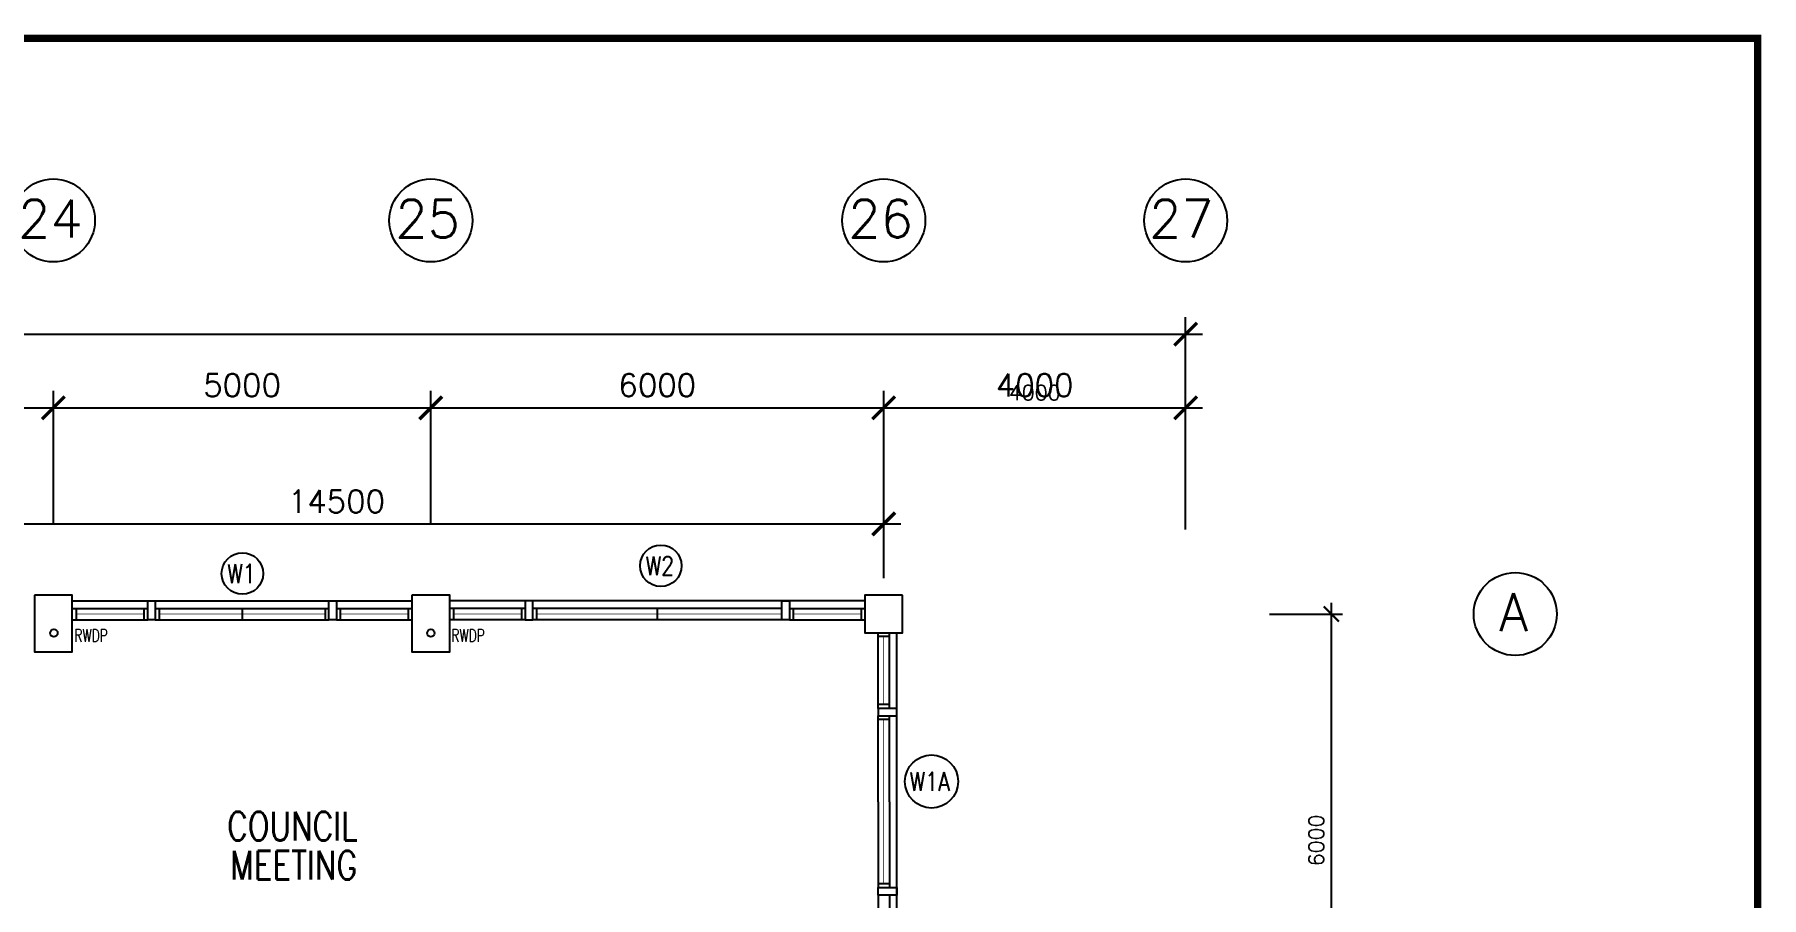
# Model space of a CAD drawing. Extents: x 2266480 to 2632177, y -858634 to -757244.
# Drawn here: x 2385269 to 2408147, y -768681 to -757244 of the extents above; entities that cross this region are included whole.
import ezdxf

# ---------------------------------------------------------------- set-up
doc = ezdxf.new("R2010")
doc.units = 0
doc.header["$LTSCALE"] = 10
doc.header["$MEASUREMENT"] = 0
doc.layers.get('0').update_dxf_attribs({"linetype": 'CONTINUOUS'})
doc.layers.get('DEFPOINTS').update_dxf_attribs({"linetype": 'CONTINUOUS'})
for name, color, linetype in [('COL', 3, 'CONTINUOUS'), ('DIM', 7, 'CONTINUOUS'), ('GRID-T', 7, 'CONTINUOUS'), ('PL', 5, 'CONTINUOUS'), ('RWDP', 145, 'CONTINUOUS'), ('T50', 4, 'CONTINUOUS'), ('WALL', 2, 'CONTINUOUS'), ('WIN', 5, 'CONTINUOUS'), ('WIN-T', 7, 'CONTINUOUS')]:
    doc.layers.add(name, color=color, linetype=linetype)
doc.styles.add('DIMTEXT', font='romans.shx', dxfattribs={"width": 0.8, "height": 400})
doc.styles.add('ROMANS', font='romans')
doc.styles.get("Standard").update_dxf_attribs({"font": 'ROMANS.SHX'})
doc.dimstyles.new('STANDARD$0', dxfattribs={"dimscale": 0, "dimtxt": 8, "dimasz": 6, "dimexe": 1, "dimexo": 1, "dimgap": 3, "dimtad": 1, "dimdec": 0, "dimlfac": -1, "dimrnd": 1, "dimzin": 0, "dimdsep": 46, "dimtxsty": 'Standard', "dimcen": 0, "dimclrd": 5, "dimclre": 250, "dimadec": 0, "dimazin": 0, "dimtfac": 1, "dimtdec": 4, "dimtofl": 0, "dimtmove": 0, "dimatfit": 3, "dimfxl": 1, "dimtolj": 1, "dimtzin": 0, "dimarcsym": 0})

# ---------------------------------------------------------------- blocks, each defined once
blk = doc.blocks.new('_ARCHTICK')
at = {"color": 0, "linetype": 'ByBlock', "const_width": 0.15}
blk.add_lwpolyline([(-0.5, -0.5), (0.5, 0.5)], dxfattribs=at)
blk = doc.blocks.new('*D77')
at = {"layer": 'DEFPOINTS', "color": 0, "transparency": 16777216}
for p in [(2400519, -762192), (2396519, -763953), (2400519, -763953)]:
    blk.add_point(p, dxfattribs=at)
at = {"layer": 'DIM', "color": 7, "lineweight": -2, "transparency": 16777216}
for p, q in [((2396519, -763803), (2396519, -762042)), ((2400519, -763803), (2400519, -762042)), ((2396369, -762192), (2400669, -762192))]:
    blk.add_line(p, q, dxfattribs=at)
at = {"layer": 'DIM', "color": 7, "lineweight": -2, "transparency": 16777216, "xscale": 200, "yscale": 200, "zscale": 200, "rotation": 180}
blk.add_blockref('_ARCHTICK', (2396519, -762192), dxfattribs=at)
at = {"layer": 'DIM', "color": 7, "lineweight": -2, "transparency": 16777216, "xscale": 200, "yscale": 200, "zscale": 200}
blk.add_blockref('_ARCHTICK', (2400519, -762192), dxfattribs=at)
at = {"layer": 'DIM', "color": 7, "transparency": 16777216, "insert": (2398519, -761992), "char_height": 200, "attachment_point": 5, "style": 'ROMANS'}
blk.add_mtext('\\A1;4000', dxfattribs=at)
blk = doc.blocks.new('*D303')
at = {"layer": 'DEFPOINTS', "color": 0, "transparency": 16777216}
for p in [(2401481, -764924), (2402449, -764924), (2401481, -770924)]:
    blk.add_point(p, dxfattribs=at)
at = {"layer": 'DIM', "color": 7, "lineweight": -2, "transparency": 16777216}
for p, q in [((2402449, -771074), (2402449, -764774)), ((2401631, -764924), (2402599, -764924)), ((2401631, -770924), (2402599, -770924))]:
    blk.add_line(p, q, dxfattribs=at)
at = {"layer": 'DIM', "color": 7, "lineweight": -2, "transparency": 16777216, "xscale": 200, "yscale": 200, "zscale": 200}
for p, rotation in [((2402449, -764924), 90), ((2402449, -770924), 270)]:
    blk.add_blockref('_ARCHTICK', p, dxfattribs=dict(at, rotation=rotation))
at = {"layer": 'DIM', "color": 7, "transparency": 16777216, "insert": (2402249, -767924), "char_height": 200, "attachment_point": 5, "rotation": 90, "style": 'ROMANS'}
blk.add_mtext('\\A1;6000', dxfattribs=at)
blk = doc.blocks.new('*D446')
at = {"layer": 'DEFPOINTS', "color": 0, "transparency": 16777216}
for p in [(2385519, -762192), (2380519, -763953), (2385519, -763953)]:
    blk.add_point(p, dxfattribs=at)
at = {"layer": 'DIM', "color": 7, "lineweight": -2, "transparency": 16777216}
for p, q in [((2380519, -763728), (2380519, -761967)), ((2385519, -763728), (2385519, -761967)), ((2380294, -762192), (2385744, -762192))]:
    blk.add_line(p, q, dxfattribs=at)
at = {"layer": 'DIM', "color": 7, "lineweight": -2, "transparency": 16777216, "xscale": 300, "yscale": 300, "zscale": 300, "rotation": 180}
blk.add_blockref('_ARCHTICK', (2380519, -762192), dxfattribs=at)
at = {"layer": 'DIM', "color": 7, "lineweight": -2, "transparency": 16777216, "xscale": 300, "yscale": 300, "zscale": 300}
blk.add_blockref('_ARCHTICK', (2385519, -762192), dxfattribs=at)
at = {"layer": 'DIM', "color": 7, "transparency": 16777216, "insert": (2383019, -761892), "char_height": 300, "attachment_point": 5, "style": 'ROMANS'}
blk.add_mtext('\\A1;5000', dxfattribs=at)
blk = doc.blocks.new('*D447')
at = {"layer": 'DEFPOINTS', "color": 0, "transparency": 16777216}
for p in [(2390519, -762192), (2385519, -763953), (2390519, -763953)]:
    blk.add_point(p, dxfattribs=at)
at = {"layer": 'DIM', "color": 7, "lineweight": -2, "transparency": 16777216}
for p, q in [((2385519, -763728), (2385519, -761967)), ((2390519, -763728), (2390519, -761967)), ((2385294, -762192), (2390744, -762192))]:
    blk.add_line(p, q, dxfattribs=at)
at = {"layer": 'DIM', "color": 7, "lineweight": -2, "transparency": 16777216, "xscale": 300, "yscale": 300, "zscale": 300, "rotation": 180}
blk.add_blockref('_ARCHTICK', (2385519, -762192), dxfattribs=at)
at = {"layer": 'DIM', "color": 7, "lineweight": -2, "transparency": 16777216, "xscale": 300, "yscale": 300, "zscale": 300}
blk.add_blockref('_ARCHTICK', (2390519, -762192), dxfattribs=at)
at = {"layer": 'DIM', "color": 7, "transparency": 16777216, "insert": (2388019, -761892), "char_height": 300, "attachment_point": 5, "style": 'ROMANS'}
blk.add_mtext('\\A1;5000', dxfattribs=at)
blk = doc.blocks.new('*D448')
at = {"layer": 'DEFPOINTS', "color": 0, "transparency": 16777216}
for p in [(2396519, -762192), (2390519, -763953), (2396519, -763953)]:
    blk.add_point(p, dxfattribs=at)
at = {"layer": 'DIM', "color": 7, "lineweight": -2, "transparency": 16777216}
for p, q in [((2390519, -763728), (2390519, -761967)), ((2396519, -763728), (2396519, -761967)), ((2390294, -762192), (2396744, -762192))]:
    blk.add_line(p, q, dxfattribs=at)
at = {"layer": 'DIM', "color": 7, "lineweight": -2, "transparency": 16777216, "xscale": 300, "yscale": 300, "zscale": 300, "rotation": 180}
blk.add_blockref('_ARCHTICK', (2390519, -762192), dxfattribs=at)
at = {"layer": 'DIM', "color": 7, "lineweight": -2, "transparency": 16777216, "xscale": 300, "yscale": 300, "zscale": 300}
blk.add_blockref('_ARCHTICK', (2396519, -762192), dxfattribs=at)
at = {"layer": 'DIM', "color": 7, "transparency": 16777216, "insert": (2393519, -761892), "char_height": 300, "attachment_point": 5, "style": 'ROMANS'}
blk.add_mtext('\\A1;6000', dxfattribs=at)
blk = doc.blocks.new('*D449')
at = {"layer": 'DEFPOINTS', "color": 0, "transparency": 16777216}
for p in [(2400519, -762192), (2396519, -763953), (2400519, -763953)]:
    blk.add_point(p, dxfattribs=at)
at = {"layer": 'DIM', "color": 7, "lineweight": -2, "transparency": 16777216}
for p, q in [((2396519, -763728), (2396519, -761967)), ((2400519, -763728), (2400519, -761967)), ((2396294, -762192), (2400744, -762192))]:
    blk.add_line(p, q, dxfattribs=at)
at = {"layer": 'DIM', "color": 7, "lineweight": -2, "transparency": 16777216, "xscale": 300, "yscale": 300, "zscale": 300, "rotation": 180}
blk.add_blockref('_ARCHTICK', (2396519, -762192), dxfattribs=at)
at = {"layer": 'DIM', "color": 7, "lineweight": -2, "transparency": 16777216, "xscale": 300, "yscale": 300, "zscale": 300}
blk.add_blockref('_ARCHTICK', (2400519, -762192), dxfattribs=at)
at = {"layer": 'DIM', "color": 7, "transparency": 16777216, "insert": (2398519, -761892), "char_height": 300, "attachment_point": 5, "style": 'ROMANS'}
blk.add_mtext('\\A1;4000', dxfattribs=at)
blk = doc.blocks.new('*D450')
at = {"layer": 'DEFPOINTS', "color": 0, "transparency": 16777216}
for p in [(2400519, -761215), (2325519, -763953), (2400519, -763953)]:
    blk.add_point(p, dxfattribs=at)
at = {"layer": 'DIM', "color": 7, "lineweight": -2, "transparency": 16777216}
for p, q in [((2325519, -763728), (2325519, -760990)), ((2400519, -763728), (2400519, -760990)), ((2325294, -761215), (2400744, -761215))]:
    blk.add_line(p, q, dxfattribs=at)
at = {"layer": 'DIM', "color": 7, "lineweight": -2, "transparency": 16777216, "xscale": 300, "yscale": 300, "zscale": 300, "rotation": 180}
blk.add_blockref('_ARCHTICK', (2325519, -761215), dxfattribs=at)
at = {"layer": 'DIM', "color": 7, "lineweight": -2, "transparency": 16777216, "xscale": 300, "yscale": 300, "zscale": 300}
blk.add_blockref('_ARCHTICK', (2400519, -761215), dxfattribs=at)
at = {"layer": 'DIM', "color": 7, "transparency": 16777216, "insert": (2363019, -760915), "char_height": 300, "attachment_point": 5, "style": 'ROMANS'}
blk.add_mtext('\\A1;75000', dxfattribs=at)
blk = doc.blocks.new('*D481')
at = {"layer": 'DEFPOINTS', "color": 0, "transparency": 16777216}
for p in [(2396519, -763731), (2382019, -764187), (2396519, -764674)]:
    blk.add_point(p, dxfattribs=at)
at = {"layer": 'DIM', "color": 7, "lineweight": -2, "transparency": 16777216}
for p, q in [((2382019, -763962), (2382019, -763506)), ((2396519, -764449), (2396519, -763506)), ((2381794, -763731), (2396744, -763731))]:
    blk.add_line(p, q, dxfattribs=at)
at = {"layer": 'DIM', "color": 7, "lineweight": -2, "transparency": 16777216, "xscale": 300, "yscale": 300, "zscale": 300, "rotation": 180}
blk.add_blockref('_ARCHTICK', (2382019, -763731), dxfattribs=at)
at = {"layer": 'DIM', "color": 7, "lineweight": -2, "transparency": 16777216, "xscale": 300, "yscale": 300, "zscale": 300}
blk.add_blockref('_ARCHTICK', (2396519, -763731), dxfattribs=at)
at = {"layer": 'DIM', "color": 7, "transparency": 16777216, "insert": (2389269, -763431), "char_height": 300, "attachment_point": 5, "style": 'ROMANS'}
blk.add_mtext('\\A1;14500', dxfattribs=at)

msp = doc.modelspace()

# ---------------------------------------------------------------- linework, layer by layer
at = {"color": 0}
for p, q in [((2385769.4, -764749.1), (2390269.4, -764749.1)), ((2396269.4, -764749.1), (2390769.4, -764749.1)), ((2396694.4, -769574.1), (2396694.4, -765174.1))]:
    msp.add_line(p, q, dxfattribs=at)
at = {"layer": 'COL', "color": 0}
for points in [[(2385269.4, -764674.1), (2385269.4, -765424.1), (2385769.4, -765424.1), (2385769.4, -764674.1)], [(2390269.4, -764674.1), (2390269.4, -765424.1), (2390769.4, -765424.1), (2390769.4, -764674.1)], [(2396769.4, -764674.1), (2396269.4, -764674.1), (2396269.4, -765174.1), (2396769.4, -765174.1)]]:
    msp.add_lwpolyline(points, close=True, dxfattribs=at)
at = {"layer": 'GRID-T', "color": 0}
for centre in [(2385519.4, -759708.3), (2390519.4, -759708.3), (2396519.4, -759708.3), (2400519.4, -759708.3), (2404886, -764924.1)]:
    msp.add_circle(centre, 550, dxfattribs=at)
at = {"layer": 'PL', "color": 0, "ltscale": 2, "const_width": 100}
msp.add_lwpolyline([(2337081.9, -847288.2), (2408097.1, -847288.2), (2408097.1, -757293.9), (2337081.9, -757293.9)], close=True, dxfattribs=at)
at = {"layer": 'RWDP', "color": 0}
for centre in [(2385525.4, -765176.8), (2390519.4, -765176.8)]:
    msp.add_circle(centre, 50, dxfattribs=at)
at = {"layer": 'WALL', "color": 0}
for points in [[(2386869.4, -764749.1), (2386869.4, -764999.1), (2386769.4, -764999.1), (2386769.4, -764749.1)], [(2389269.4, -764749.1), (2389269.4, -764999.1), (2389169.4, -764999.1), (2389169.4, -764749.1)], [(2391769.4, -764749.1), (2391769.4, -764999.1), (2391869.4, -764999.1), (2391869.4, -764749.1)], [(2395269.4, -764749.1), (2395269.4, -764999.1), (2395169.4, -764999.1), (2395169.4, -764749.1)], [(2396694.4, -766174.1), (2396444.4, -766174.1), (2396444.4, -766274.1), (2396694.4, -766274.1)], [(2396694.4, -768649.1), (2396444.4, -768649.1), (2396444.4, -768549.1), (2396694.4, -768549.1)]]:
    msp.add_lwpolyline(points, close=True, dxfattribs=at)
at = {"layer": 'WIN', "color": 0}
for p, q in [((2385769.4, -764849.1), (2386769.4, -764849.1)), ((2385769.4, -764999.1), (2386769.4, -764999.1)), ((2385819.4, -764849.1), (2385819.4, -764999.1)), ((2386719.4, -764849.1), (2386719.4, -764999.1)), ((2386869.4, -764849.1), (2389169.4, -764849.1)), ((2386869.4, -764999.1), (2389169.4, -764999.1)), ((2386919.4, -764849.1), (2386919.4, -764999.1)), ((2388019.4, -764849.1), (2388019.4, -764999.1)), ((2389119.4, -764849.1), (2389119.4, -764999.1)), ((2389269.4, -764849.1), (2390269.4, -764849.1)), ((2389269.4, -764999.1), (2390269.4, -764999.1)), ((2389319.4, -764849.1), (2389319.4, -764999.1)), ((2390219.4, -764849.1), (2390219.4, -764999.1)), ((2391769.4, -764849.1), (2390769.4, -764849.1)), ((2391769.4, -764999.1), (2390769.4, -764999.1)), ((2390819.4, -764849.1), (2390819.4, -764999.1)), ((2391719.4, -764849.1), (2391719.4, -764999.1)), ((2395169.4, -764849.1), (2391869.4, -764849.1)), ((2395169.4, -764999.1), (2391869.4, -764999.1)), ((2391919.4, -764849.1), (2391919.4, -764999.1)), ((2393519.4, -764849.1), (2393519.4, -764999.1)), ((2395269.4, -764849.1), (2396269.4, -764849.1)), ((2395269.4, -764999.1), (2396269.4, -764999.1)), ((2395319.4, -764849.1), (2395319.4, -764999.1)), ((2396219.4, -764849.1), (2396219.4, -764999.1)), ((2396219.4, -764849.1), (2396219.4, -764999.1)), ((2396444.4, -766174.1), (2396444.4, -765174.1)), ((2396594.4, -765224.1), (2396444.4, -765224.1)), ((2396594.4, -766174.1), (2396594.4, -765174.1)), ((2396594.4, -766124.1), (2396444.4, -766124.1)), ((2396444.4, -767411.6), (2396444.4, -766274.1)), ((2396594.4, -766324.1), (2396444.4, -766324.1)), ((2396594.4, -767411.6), (2396594.4, -766274.1)), ((2396444.4, -767411.6), (2396444.4, -768549.1)), ((2396594.4, -767411.6), (2396594.4, -768549.1)), ((2396594.4, -768499.1), (2396444.4, -768499.1)), ((2396444.4, -768649.1), (2396444.4, -769574.1)), ((2396594.4, -768649.1), (2396594.4, -769574.1))]:
    msp.add_line(p, q, dxfattribs=at)
at = {"layer": 'WIN', "color": 0, "const_width": 10, "flags": 128}
for points in [[(2386719.4, -764924.1), (2385819.4, -764924.1)], [(2386919.4, -764924.1), (2389119.4, -764924.1)], [(2389319.4, -764924.1), (2390219.4, -764924.1)], [(2391719.4, -764924.1), (2390819.4, -764924.1)], [(2395169.4, -764924.1), (2391919.4, -764924.1)], [(2395319.4, -764924.1), (2396219.4, -764924.1)], [(2396519.4, -766124.1), (2396519.4, -765224.1)], [(2396519.4, -767411.6), (2396519.4, -766324.1)], [(2396519.4, -767411.6), (2396519.4, -768499.1)]]:
    msp.add_lwpolyline(points, dxfattribs=at)
at = {"layer": 'WIN-T', "color": 0}
for centre, radius in [((2388023.1, -764387.5), 275), ((2393566.3, -764284.6), 275), ((2397152.6, -767143.7), 352.1)]:
    msp.add_circle(centre, radius, dxfattribs=at)

# ---------------------------------------------------------------- texts
at = {"layer": 'GRID-T', "color": 0, "style": 'ROMANS'}
for s, p in [('24', (2385051.2, -759934.1)), ('25', (2390047.5, -759934.1)), ('26', (2396048.4, -759934.1)), ('27', (2400034.9, -759934.1)), ('A', (2404670.8, -765149.9))]:
    msp.add_text(s, height=500, dxfattribs=at).set_placement(p)
at = {"layer": 'RWDP', "color": 0, "style": 'ROMANS', "width": 0.7}
for p in [(2385795.8, -765293.8), (2390789.7, -765293.8)]:
    msp.add_text('RWDP', height=170, dxfattribs=at).set_placement(p)
at = {"layer": 'T50', "color": 0, "style": 'DIMTEXT', "width": 0.8}
for s, p in [('COUNCIL ', (2387821, -767924.1)), ('MEETING', (2387862.9, -768443))]:
    msp.add_text(s, height=380, rotation=0, dxfattribs=at).set_placement(p)
at = {"layer": 'WIN-T', "color": 0, "style": 'ROMANS', "width": 0.8}
for s, p in [('W1', (2387822.4, -764513.3)), ('W2', (2393365.6, -764410.4)), ('W1A', (2396862, -767269.5))]:
    msp.add_text(s, height=250, dxfattribs=at).set_placement(p)

# ---------------------------------------------------------------- dimensions: what is measured, and where the dimension line sits
at = {"layer": 'DIM', "color": 0}
for p1, p2, distance, override, picture, middle in [((2325519.4, -763953.2), (2400519.4, -763953.2), 2738.2, {"dimscale": 150, "dimtxt": 2, "dimasz": 2, "dimexe": 1.5, "dimexo": 1.5, "dimgap": 1, "dimtxsty": 'ROMANS', "dimblk": 'ARCHTICK', "dimdle": 1.5, "dimclrd": 7, "dimclre": 7, "dimclrt": 7, "dimtdec": 0, "dimtmove": 2}, '*D450', (2363019.4, -760915.1)), ((2380519.4, -763953.2), (2385519.4, -763953.2), 1761, {"dimscale": 150, "dimtxt": 2, "dimasz": 2, "dimexe": 1.5, "dimexo": 1.5, "dimgap": 1, "dimtxsty": 'ROMANS', "dimblk": 'ARCHTICK', "dimdle": 1.5, "dimclrd": 7, "dimclre": 7, "dimclrt": 7, "dimtdec": 0, "dimtmove": 2}, '*D446', (2383019.4, -761892.2)), ((2385519.4, -763953.2), (2390519.4, -763953.2), 1761, {"dimscale": 150, "dimtxt": 2, "dimasz": 2, "dimexe": 1.5, "dimexo": 1.5, "dimgap": 1, "dimtxsty": 'ROMANS', "dimblk": 'ARCHTICK', "dimdle": 1.5, "dimclrd": 7, "dimclre": 7, "dimclrt": 7, "dimtdec": 0, "dimtmove": 2}, '*D447', (2388019.4, -761892.2)), ((2390519.4, -763953.2), (2396519.4, -763953.2), 1761, {"dimscale": 150, "dimtxt": 2, "dimasz": 2, "dimexe": 1.5, "dimexo": 1.5, "dimgap": 1, "dimtxsty": 'ROMANS', "dimblk": 'ARCHTICK', "dimdle": 1.5, "dimclrd": 7, "dimclre": 7, "dimclrt": 7, "dimtdec": 0, "dimtmove": 2}, '*D448', (2393519.4, -761892.2)), ((2396519.4, -763953.2), (2400519.4, -763953.2), 1761, {"dimscale": 150, "dimtxt": 2, "dimasz": 2, "dimexe": 1.5, "dimexo": 1.5, "dimgap": 1, "dimtxsty": 'ROMANS', "dimblk": 'ARCHTICK', "dimdle": 1.5, "dimclrd": 7, "dimclre": 7, "dimclrt": 7, "dimtdec": 0, "dimtmove": 2}, '*D449', (2398519.4, -761892.2)), ((2396519.4, -763953.2), (2400519.4, -763953.2), 1761, {"dimscale": 100, "dimtxt": 2, "dimasz": 2, "dimexe": 1.5, "dimexo": 1.5, "dimgap": 1, "dimtxsty": 'ROMANS', "dimblk": 'ARCHTICK', "dimdle": 1.5, "dimclrd": 7, "dimclre": 7, "dimclrt": 7, "dimtdec": 0, "dimtmove": 2}, '*D77', (2398519.4, -761992.2))]:
    dim = msp.add_aligned_dim(p1=p1, p2=p2, distance=distance, dimstyle='STANDARD$0', override=override, dxfattribs=at)
    dim.commit()
    dim.dimension.update_dxf_attribs({"geometry": picture, "text_midpoint": middle})
dim = msp.add_linear_dim(base=(2396519.4, -763731.1), p1=(2382019.4, -764187.5), p2=(2396519.4, -764674.1), dimstyle='STANDARD$0', override={"dimscale": 150, "dimtxt": 2, "dimasz": 2, "dimexe": 1.5, "dimexo": 1.5, "dimgap": 1, "dimtxsty": 'ROMANS', "dimblk": 'ARCHTICK', "dimdle": 1.5, "dimclrd": 7, "dimclre": 7, "dimclrt": 7, "dimtdec": 0, "dimtmove": 2}, dxfattribs=at)
dim.commit()
dim.dimension.update_dxf_attribs({"geometry": '*D481', "text_midpoint": (2389269.4, -763431.1)})
dim = msp.add_linear_dim(base=(2402448.7, -764924.1), p1=(2401480.7, -770924.1), p2=(2401480.7, -764924.1), angle=270, dimstyle='STANDARD$0', override={"dimscale": 100, "dimtxt": 2, "dimasz": 2, "dimexe": 1.5, "dimexo": 1.5, "dimgap": 1, "dimtxsty": 'ROMANS', "dimblk": 'ARCHTICK', "dimdle": 1.5, "dimclrd": 7, "dimclre": 7, "dimclrt": 7, "dimtdec": 0, "dimtmove": 2}, dxfattribs=at)
dim.commit()
dim.dimension.update_dxf_attribs({"geometry": '*D303', "text_midpoint": (2402248.7, -767924.1)})

doc.saveas('drawing.dxf')
